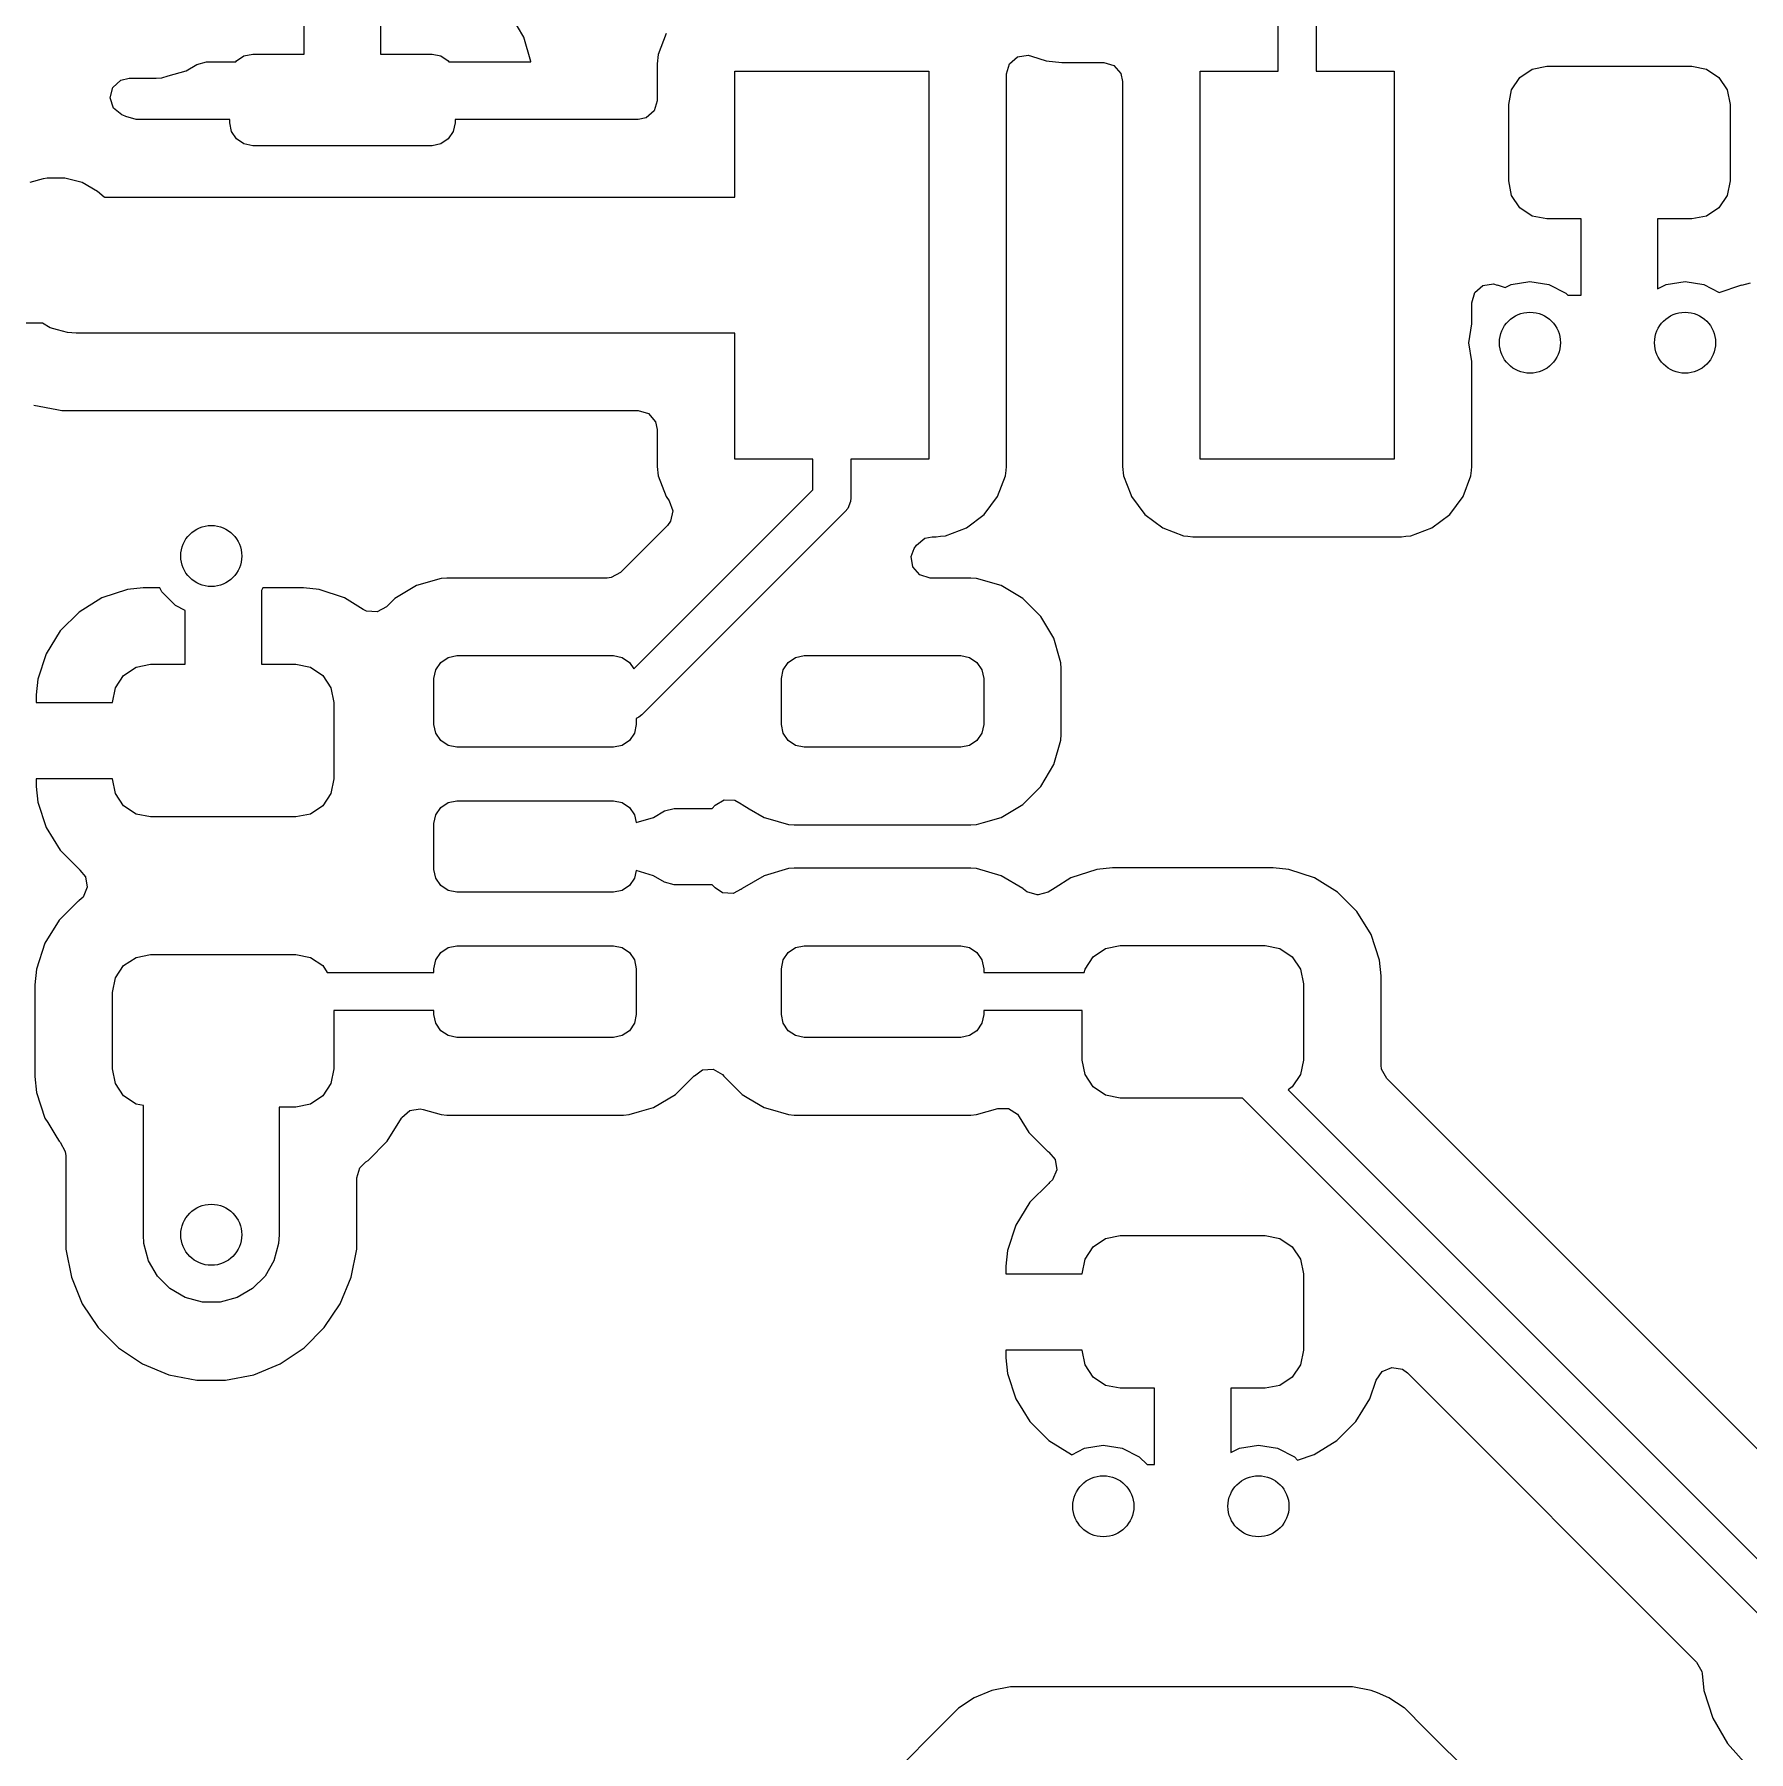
# Model space of a CAD drawing. Extents: x -2.18 to 1.8, y 0.44 to 2.81.
# Drawn here: x -1.0156 to -0.5736, y 1.2217 to 1.6645 of the extents above; entities that cross this region are included whole.
import ezdxf

# ---------------------------------------------------------------- set-up
doc = ezdxf.new("R2010")
doc.units = 0
doc.header["$MEASUREMENT"] = 0
doc.layers.add('BLACK', color=7, linetype='CONTINUOUS')

msp = doc.modelspace()

# ---------------------------------------------------------------- linework, layer by layer
at = {"layer": 'BLACK', "linetype": 'CONTINUOUS'}
for p, q in [((-0.94602, 1.65941), (-0.94602, 1.67909)), ((-0.92634, 1.67909), (-0.92634, 1.65941)), ((-0.69492, 1.655), (-0.69492, 1.675)), ((-0.88938, 1.66375), (-0.89267, 1.66931)), ((-0.68508, 1.67296), (-0.68508, 1.655)), ((-0.88757, 1.65754), (-0.88938, 1.66375)), ((-0.85275, 1.66469), (-0.85476, 1.6593)), ((-0.97649, 1.65511), (-0.9737, 1.65676)), ((-0.9737, 1.65676), (-0.97122, 1.65744)), ((-0.97122, 1.65744), (-0.96365, 1.65744)), ((-0.96365, 1.65744), (-0.96349, 1.65768)), ((-0.96349, 1.65768), (-0.96157, 1.65896)), ((-0.96157, 1.65896), (-0.95931, 1.65941)), ((-0.95931, 1.65941), (-0.94602, 1.65941)), ((-0.92634, 1.65941), (-0.91305, 1.65941)), ((-0.91305, 1.65941), (-0.91079, 1.65896)), ((-0.91079, 1.65896), (-0.90888, 1.65768)), ((-0.90888, 1.65768), (-0.90872, 1.65744)), ((-0.90872, 1.65744), (-0.88757, 1.65744)), ((-0.88757, 1.65744), (-0.88757, 1.65754)), ((-0.88757, 1.65744), (-0.88757, 1.65744)), ((-0.85476, 1.6593), (-0.85502, 1.65692)), ((-0.85502, 1.65692), (-0.85502, 1.6474)), ((-0.85476, 1.6593), (-0.85476, 1.6593)), ((-0.76498, 1.65428), (-0.76421, 1.65692)), ((-0.76421, 1.65692), (-0.76213, 1.65872)), ((-0.76213, 1.65872), (-0.7594, 1.65911)), ((-0.7594, 1.65911), (-0.75856, 1.65891)), ((-0.75856, 1.65891), (-0.75471, 1.65764)), ((-0.75471, 1.65764), (-0.75471, 1.65764)), ((-0.75471, 1.65764), (-0.75067, 1.65722)), ((-0.75067, 1.65722), (-0.7399, 1.65722)), ((-0.7399, 1.65722), (-0.73726, 1.65645)), ((-0.73726, 1.65645), (-0.73546, 1.65437)), ((-0.6294, 1.65553), (-0.62563, 1.65628)), ((-0.62563, 1.65628), (-0.58823, 1.65628)), ((-0.58823, 1.65628), (-0.58446, 1.65553)), ((-0.99536, 1.65078), (-0.99334, 1.65265)), ((-0.99334, 1.65265), (-0.99116, 1.65317)), ((-0.99116, 1.65317), (-0.98425, 1.65317)), ((-0.98425, 1.65317), (-0.98278, 1.65328)), ((-0.98425, 1.65317), (-0.98425, 1.65317)), ((-0.98278, 1.65328), (-0.98112, 1.65377)), ((-0.98278, 1.65328), (-0.98278, 1.65328)), ((-0.98278, 1.65328), (-0.98278, 1.65328)), ((-0.98112, 1.65377), (-0.97649, 1.65511)), ((-0.835, 1.6225), (-0.835, 1.655)), ((-0.835, 1.655), (-0.785, 1.655)), ((-0.785, 1.655), (-0.785, 1.555)), ((-0.76498, 1.55309), (-0.76498, 1.65428)), ((-0.73546, 1.65437), (-0.73502, 1.65234)), ((-0.73502, 1.65234), (-0.73502, 1.55308)), ((-0.715, 1.555), (-0.715, 1.655)), ((-0.715, 1.655), (-0.69492, 1.655)), ((-0.68508, 1.655), (-0.665, 1.655)), ((-0.665, 1.655), (-0.665, 1.555)), ((-0.63472, 1.6502), (-0.63259, 1.6534)), ((-0.63259, 1.6534), (-0.6294, 1.65553)), ((-0.58446, 1.65553), (-0.58127, 1.6534)), ((-0.58127, 1.6534), (-0.57914, 1.6502)), ((-0.99604, 1.64811), (-0.99536, 1.65078)), ((-0.99517, 1.6455), (-0.99604, 1.64811)), ((-0.85502, 1.6474), (-0.85579, 1.64476)), ((-0.63547, 1.64644), (-0.63472, 1.6502)), ((-0.57914, 1.6502), (-0.57839, 1.64644)), ((-0.99303, 1.64378), (-0.99517, 1.6455)), ((-0.99223, 1.64345), (-0.99303, 1.64378)), ((-0.99207, 1.64334), (-0.99223, 1.64345)), ((-0.99223, 1.64345), (-0.99223, 1.64345)), ((-0.992, 1.64329), (-0.99207, 1.64334)), ((-0.98936, 1.64252), (-0.992, 1.64329)), ((-0.85787, 1.64296), (-0.8599, 1.64252)), ((-0.85579, 1.64476), (-0.85787, 1.64296)), ((-0.63547, 1.62675), (-0.63547, 1.64644)), ((-0.57839, 1.64644), (-0.57839, 1.62675)), ((-0.96522, 1.64252), (-0.98936, 1.64252)), ((-0.96522, 1.64169), (-0.96522, 1.64252)), ((-0.96477, 1.63943), (-0.96522, 1.64169)), ((-0.96349, 1.63752), (-0.96477, 1.63943)), ((-0.9076, 1.63943), (-0.90888, 1.63752)), ((-0.90715, 1.64169), (-0.9076, 1.63943)), ((-0.8599, 1.64252), (-0.90715, 1.64252)), ((-0.90715, 1.64252), (-0.90715, 1.64169)), ((-0.96157, 1.63624), (-0.96349, 1.63752)), ((-0.95931, 1.63579), (-0.96157, 1.63624)), ((-0.91305, 1.63579), (-0.95931, 1.63579)), ((-0.91079, 1.63624), (-0.91305, 1.63579)), ((-0.90888, 1.63752), (-0.91079, 1.63624)), ((-1.0167, 1.62636), (-1.01322, 1.6273)), ((-1.01322, 1.6273), (-1.01228, 1.62755)), ((-1.01228, 1.62755), (-1.00772, 1.62755)), ((-1.00772, 1.62755), (-1.0033, 1.62636)), ((-1.0033, 1.62636), (-0.99935, 1.62408)), ((-0.63472, 1.62299), (-0.63547, 1.62675)), ((-0.57839, 1.62675), (-0.57914, 1.62299)), ((-0.99935, 1.62408), (-0.99935, 1.62408)), ((-0.99935, 1.62408), (-0.99763, 1.62257)), ((-0.99763, 1.62257), (-0.99755, 1.6225)), ((-0.99755, 1.6225), (-0.835, 1.6225)), ((-0.63259, 1.61979), (-0.63472, 1.62299)), ((-0.57914, 1.62299), (-0.58127, 1.61979)), ((-0.6294, 1.61766), (-0.63259, 1.61979)), ((-0.62563, 1.61691), (-0.6294, 1.61766)), ((-0.61677, 1.61691), (-0.62563, 1.61691)), ((-0.61677, 1.59722), (-0.61677, 1.61691)), ((-0.58823, 1.61691), (-0.59709, 1.61691)), ((-0.59709, 1.61691), (-0.59709, 1.59885)), ((-0.58446, 1.61766), (-0.58823, 1.61691)), ((-0.58127, 1.61979), (-0.58446, 1.61766)), ((-0.64421, 1.59795), (-0.64213, 1.59975)), ((-0.64213, 1.59975), (-0.6394, 1.60014)), ((-0.6394, 1.60014), (-0.63847, 1.59987)), ((-0.63847, 1.59987), (-0.63846, 1.5999)), ((-0.63846, 1.5999), (-0.63638, 1.59921)), ((-0.63638, 1.59921), (-0.63487, 1.59998)), ((-0.63487, 1.59998), (-0.63, 1.60075)), ((-0.63, 1.60075), (-0.62513, 1.59998)), ((-0.62513, 1.59998), (-0.62074, 1.59774)), ((-0.59709, 1.59885), (-0.59487, 1.59998)), ((-0.59487, 1.59998), (-0.59, 1.60075)), ((-0.59, 1.60075), (-0.58513, 1.59998)), ((-0.58513, 1.59998), (-0.5812, 1.59797)), ((-0.5812, 1.59797), (-0.57566, 1.59981)), ((-0.57566, 1.59981), (-0.57541, 1.59993)), ((-0.57541, 1.59993), (-0.57537, 1.59984)), ((-0.57537, 1.59984), (-0.57316, 1.60044)), ((-0.64498, 1.59531), (-0.64421, 1.59795)), ((-0.64498, 1.58985), (-0.64498, 1.59531)), ((-0.62074, 1.59774), (-0.62023, 1.59722)), ((-0.62023, 1.59722), (-0.61677, 1.59722)), ((-0.61677, 1.59722), (-0.61677, 1.59722)), ((-1.01352, 1.59), (-1.0725, 1.59)), ((-1.0115, 1.58883), (-1.01352, 1.59)), ((-0.64575, 1.585), (-0.64498, 1.58985)), ((-1.00963, 1.58833), (-1.0115, 1.58883)), ((-1.00709, 1.58765), (-1.00963, 1.58833)), ((-1.0048, 1.5875), (-1.00709, 1.58765)), ((-1.00709, 1.58765), (-1.00709, 1.58765)), ((-0.835, 1.5875), (-1.0048, 1.5875)), ((-0.835, 1.555), (-0.835, 1.5875)), ((-0.64498, 1.58015), (-0.64575, 1.585)), ((-0.64498, 1.55309), (-0.64498, 1.58015)), ((-1.01575, 1.56892), (-1.00979, 1.56774)), ((-1.00979, 1.56774), (-1.0085, 1.56748)), ((-1.0085, 1.56748), (-1.0085, 1.56748)), ((-1.0085, 1.56748), (-1.0085, 1.56748)), ((-1.0085, 1.56748), (-0.8599, 1.56748)), ((-0.8599, 1.56748), (-0.85726, 1.56671)), ((-0.85726, 1.56671), (-0.85546, 1.56463)), ((-0.85546, 1.56463), (-0.85502, 1.5626)), ((-0.85502, 1.5626), (-0.85502, 1.55308)), ((-0.81492, 1.555), (-0.835, 1.555)), ((-0.81492, 1.54704), (-0.81492, 1.555)), ((-0.785, 1.555), (-0.80508, 1.555)), ((-0.80508, 1.555), (-0.80508, 1.545)), ((-0.665, 1.555), (-0.715, 1.555)), ((-0.85502, 1.55308), (-0.85476, 1.5507)), ((-0.85476, 1.5507), (-0.85476, 1.5507)), ((-0.85476, 1.5507), (-0.85275, 1.54531)), ((-0.76725, 1.54531), (-0.76524, 1.5507)), ((-0.76524, 1.5507), (-0.76509, 1.55202)), ((-0.76509, 1.55202), (-0.76498, 1.55308)), ((-0.76498, 1.55308), (-0.76498, 1.55309)), ((-0.73502, 1.55308), (-0.73476, 1.5507)), ((-0.73476, 1.5507), (-0.73476, 1.5507)), ((-0.73476, 1.5507), (-0.73295, 1.54583)), ((-0.64725, 1.54531), (-0.64524, 1.5507)), ((-0.64524, 1.5507), (-0.64509, 1.55202)), ((-0.64509, 1.55202), (-0.64498, 1.55308)), ((-0.64498, 1.55308), (-0.64498, 1.55309)), ((-0.86104, 1.50092), (-0.81492, 1.54704)), ((-0.85275, 1.54531), (-0.85195, 1.54424)), ((-0.7707, 1.5407), (-0.76725, 1.54531)), ((-0.73295, 1.54583), (-0.73275, 1.54531)), ((-0.73275, 1.54531), (-0.7293, 1.5407)), ((-0.6507, 1.5407), (-0.64725, 1.54531)), ((-0.80652, 1.54152), (-0.85902, 1.48902)), ((-0.85195, 1.54424), (-0.85099, 1.54166)), ((-0.85099, 1.54166), (-0.85158, 1.53898)), ((-0.80591, 1.54227), (-0.80652, 1.54152)), ((-0.80517, 1.54404), (-0.80591, 1.54227)), ((-0.80508, 1.545), (-0.80517, 1.54404)), ((-0.80517, 1.54404), (-0.80517, 1.54404)), ((-0.85241, 1.53786), (-0.86451, 1.52576)), ((-0.85158, 1.53898), (-0.85241, 1.53786)), ((-0.7807, 1.53524), (-0.77531, 1.53725)), ((-0.77531, 1.53725), (-0.7707, 1.5407)), ((-0.7293, 1.5407), (-0.72469, 1.53725)), ((-0.72469, 1.53725), (-0.7193, 1.53524)), ((-0.6607, 1.53524), (-0.65531, 1.53725)), ((-0.65531, 1.53725), (-0.6507, 1.5407)), ((-0.78874, 1.53192), (-0.78815, 1.53281)), ((-0.78815, 1.53281), (-0.78604, 1.53457)), ((-0.78604, 1.53457), (-0.78409, 1.53498)), ((-0.78409, 1.53498), (-0.78309, 1.53498)), ((-0.78309, 1.53498), (-0.78308, 1.53498)), ((-0.78308, 1.53498), (-0.78202, 1.53509)), ((-0.78202, 1.53509), (-0.7807, 1.53524)), ((-0.7193, 1.53524), (-0.71823, 1.53512)), ((-0.71823, 1.53512), (-0.71692, 1.53498)), ((-0.71692, 1.53498), (-0.71691, 1.53498)), ((-0.71691, 1.53498), (-0.66309, 1.53498)), ((-0.66309, 1.53498), (-0.66308, 1.53498)), ((-0.66308, 1.53498), (-0.66202, 1.53509)), ((-0.66202, 1.53509), (-0.6607, 1.53524)), ((-0.78951, 1.52991), (-0.78874, 1.53192)), ((-0.78912, 1.52718), (-0.78951, 1.52991)), ((-0.91076, 1.52422), (-0.91705, 1.52239)), ((-0.90929, 1.52433), (-0.91076, 1.52422)), ((-0.91076, 1.52422), (-0.91076, 1.52422)), ((-0.86796, 1.52433), (-0.90929, 1.52433)), ((-0.86693, 1.52444), (-0.86796, 1.52433)), ((-0.86451, 1.52576), (-0.86693, 1.52444)), ((-0.78732, 1.52511), (-0.78912, 1.52718)), ((-0.78468, 1.52433), (-0.78732, 1.52511)), ((-0.77413, 1.52433), (-0.78468, 1.52433)), ((-0.77266, 1.52422), (-0.77413, 1.52433)), ((-0.77413, 1.52433), (-0.77413, 1.52433)), ((-0.76637, 1.52239), (-0.77266, 1.52422)), ((-0.77266, 1.52422), (-0.77266, 1.52422)), ((-0.99819, 1.51919), (-1.00407, 1.51556)), ((-0.99164, 1.52136), (-0.99819, 1.51919)), ((-0.99819, 1.51919), (-0.99819, 1.51919)), ((-0.9876, 1.52177), (-0.99164, 1.52136)), ((-0.98326, 1.52177), (-0.9876, 1.52177)), ((-0.9876, 1.52177), (-0.9876, 1.52177)), ((-0.98274, 1.52074), (-0.98326, 1.52177)), ((-0.97926, 1.51726), (-0.98274, 1.52074)), ((-0.95674, 1.52177), (-0.95709, 1.52108)), ((-0.95709, 1.52108), (-0.95709, 1.50209)), ((-0.94626, 1.52177), (-0.95674, 1.52177)), ((-0.94222, 1.52136), (-0.94626, 1.52177)), ((-0.93566, 1.51919), (-0.94222, 1.52136)), ((-0.94222, 1.52136), (-0.94222, 1.52136)), ((-0.93084, 1.51621), (-0.93566, 1.51919)), ((-0.93566, 1.51919), (-0.93566, 1.51919)), ((-0.92269, 1.51905), (-0.92483, 1.51692)), ((-0.91705, 1.52239), (-0.92269, 1.51905)), ((-0.92269, 1.51905), (-0.92269, 1.51905)), ((-0.91705, 1.52239), (-0.91705, 1.52239)), ((-0.76074, 1.51905), (-0.76637, 1.52239)), ((-0.76637, 1.52239), (-0.76637, 1.52239)), ((-0.7561, 1.51442), (-0.76074, 1.51905)), ((-0.76074, 1.51905), (-0.76074, 1.51905)), ((-1.00407, 1.51556), (-1.00895, 1.51068)), ((-0.97677, 1.51599), (-0.97926, 1.51726)), ((-0.97677, 1.50209), (-0.97677, 1.51599)), ((-0.92998, 1.51579), (-0.93084, 1.51621)), ((-0.92724, 1.5156), (-0.92998, 1.51579)), ((-0.92483, 1.51692), (-0.92724, 1.5156)), ((-0.75277, 1.50878), (-0.7561, 1.51442)), ((-0.7561, 1.51442), (-0.7561, 1.51442)), ((-0.7561, 1.51442), (-0.7561, 1.51442)), ((-1.00895, 1.51068), (-1.01257, 1.50481)), ((-0.75129, 1.50369), (-0.75277, 1.50878)), ((-0.75277, 1.50878), (-0.75277, 1.50878)), ((-1.01257, 1.50481), (-1.01474, 1.49826)), ((-1.01257, 1.50481), (-1.01257, 1.50481)), ((-0.99259, 1.4992), (-0.9894, 1.50134)), ((-0.9894, 1.50134), (-0.98563, 1.50209)), ((-0.98563, 1.50209), (-0.97677, 1.50209)), ((-0.95709, 1.50209), (-0.94823, 1.50209)), ((-0.94823, 1.50209), (-0.94446, 1.50134)), ((-0.94446, 1.50134), (-0.94127, 1.4992)), ((-0.91213, 1.50067), (-0.91085, 1.50258)), ((-0.91085, 1.50258), (-0.90893, 1.50386)), ((-0.90893, 1.50386), (-0.90667, 1.50431)), ((-0.90667, 1.50431), (-0.86632, 1.50431)), ((-0.86632, 1.50431), (-0.86406, 1.50386)), ((-0.86406, 1.50386), (-0.86214, 1.50258)), ((-0.86214, 1.50258), (-0.86104, 1.50092)), ((-0.82256, 1.50067), (-0.82128, 1.50258)), ((-0.82128, 1.50258), (-0.81937, 1.50386)), ((-0.81937, 1.50386), (-0.81711, 1.50431)), ((-0.81711, 1.50431), (-0.77675, 1.50431)), ((-0.77675, 1.50431), (-0.77449, 1.50386)), ((-0.77449, 1.50386), (-0.77258, 1.50258)), ((-0.77258, 1.50258), (-0.7713, 1.50067)), ((-0.75094, 1.50249), (-0.75129, 1.50369)), ((-0.75083, 1.50102), (-0.75094, 1.50249)), ((-0.75083, 1.48398), (-0.75083, 1.50102)), ((-1.01474, 1.49826), (-1.01516, 1.49421)), ((-1.01474, 1.49826), (-1.01474, 1.49826)), ((-0.99472, 1.49601), (-0.99259, 1.4992)), ((-0.94127, 1.4992), (-0.93914, 1.49601)), ((-0.91258, 1.49841), (-0.91213, 1.50067)), ((-0.91258, 1.48659), (-0.91258, 1.49841)), ((-0.82301, 1.49841), (-0.82256, 1.50067)), ((-0.82301, 1.48659), (-0.82301, 1.49841)), ((-0.7713, 1.50067), (-0.77085, 1.49841)), ((-0.77085, 1.49841), (-0.77085, 1.48659)), ((-1.01516, 1.49421), (-1.01516, 1.49224)), ((-1.01516, 1.49224), (-0.99547, 1.49224)), ((-0.99547, 1.49224), (-0.99472, 1.49601)), ((-0.93914, 1.49601), (-0.93839, 1.49224)), ((-0.93839, 1.49224), (-0.93839, 1.47256)), ((-0.85977, 1.48841), (-0.86041, 1.48814)), ((-0.86041, 1.48814), (-0.86041, 1.48659)), ((-0.85902, 1.48902), (-0.85977, 1.48841)), ((-0.85977, 1.48841), (-0.85977, 1.48841)), ((-0.91213, 1.48433), (-0.91258, 1.48659)), ((-0.91085, 1.48242), (-0.91213, 1.48433)), ((-0.86086, 1.48433), (-0.86214, 1.48242)), ((-0.86041, 1.48659), (-0.86086, 1.48433)), ((-0.82256, 1.48433), (-0.82301, 1.48659)), ((-0.82128, 1.48242), (-0.82256, 1.48433)), ((-0.7713, 1.48433), (-0.77258, 1.48242)), ((-0.77085, 1.48659), (-0.7713, 1.48433)), ((-0.75094, 1.48251), (-0.75083, 1.48398)), ((-0.90893, 1.48114), (-0.91085, 1.48242)), ((-0.90667, 1.48069), (-0.90893, 1.48114)), ((-0.86632, 1.48069), (-0.90667, 1.48069)), ((-0.86406, 1.48114), (-0.86632, 1.48069)), ((-0.86214, 1.48242), (-0.86406, 1.48114)), ((-0.81937, 1.48114), (-0.82128, 1.48242)), ((-0.81711, 1.48069), (-0.81937, 1.48114)), ((-0.77675, 1.48069), (-0.81711, 1.48069)), ((-0.77449, 1.48114), (-0.77675, 1.48069)), ((-0.77258, 1.48242), (-0.77449, 1.48114)), ((-0.75277, 1.47622), (-0.75094, 1.48251)), ((-0.7561, 1.47058), (-0.75277, 1.47622)), ((-0.99547, 1.47256), (-1.01516, 1.47256)), ((-1.01516, 1.47256), (-1.01516, 1.47059)), ((-1.01516, 1.47059), (-1.01474, 1.46655)), ((-0.99472, 1.46879), (-0.99547, 1.47256)), ((-0.93839, 1.47256), (-0.93914, 1.46879)), ((-0.76074, 1.46595), (-0.7561, 1.47058)), ((-1.01474, 1.46655), (-1.01257, 1.46)), ((-0.99259, 1.4656), (-0.99472, 1.46879)), ((-0.9894, 1.46347), (-0.99259, 1.4656)), ((-0.94127, 1.4656), (-0.94446, 1.46347)), ((-0.93914, 1.46879), (-0.94127, 1.4656)), ((-0.91085, 1.46518), (-0.90893, 1.46646)), ((-0.90893, 1.46646), (-0.90667, 1.46691)), ((-0.90667, 1.46691), (-0.86632, 1.46691)), ((-0.86632, 1.46691), (-0.86406, 1.46646)), ((-0.86406, 1.46646), (-0.86214, 1.46518)), ((-0.84083, 1.46494), (-0.84009, 1.46574)), ((-0.84009, 1.46574), (-0.83773, 1.46715)), ((-0.83773, 1.46715), (-0.83498, 1.46707)), ((-0.83498, 1.46707), (-0.8334, 1.46609)), ((-0.8334, 1.46609), (-0.83337, 1.46614)), ((-0.83337, 1.46614), (-0.83312, 1.46595)), ((-0.83312, 1.46595), (-0.83128, 1.46486)), ((-0.76637, 1.46261), (-0.76074, 1.46595)), ((-0.98563, 1.46272), (-0.9894, 1.46347)), ((-0.94823, 1.46272), (-0.98563, 1.46272)), ((-0.94446, 1.46347), (-0.94823, 1.46272)), ((-0.91258, 1.461), (-0.91213, 1.46326)), ((-0.91213, 1.46326), (-0.91085, 1.46518)), ((-0.86214, 1.46518), (-0.86086, 1.46326)), ((-0.86086, 1.46326), (-0.86047, 1.4613)), ((-0.86047, 1.4613), (-0.86044, 1.46131)), ((-0.86044, 1.46131), (-0.85594, 1.46261)), ((-0.85594, 1.46261), (-0.85315, 1.46426)), ((-0.85315, 1.46426), (-0.85067, 1.46494)), ((-0.85067, 1.46494), (-0.84083, 1.46494)), ((-0.83128, 1.46486), (-0.82748, 1.46261)), ((-0.82748, 1.46261), (-0.82648, 1.46232)), ((-0.82648, 1.46232), (-0.82119, 1.46078)), ((-0.77266, 1.46078), (-0.77087, 1.46131)), ((-0.77087, 1.46131), (-0.76637, 1.46261)), ((-1.01257, 1.46), (-1.01257, 1.46)), ((-1.01257, 1.46), (-1.00895, 1.45412)), ((-0.91258, 1.44919), (-0.91258, 1.461)), ((-0.82119, 1.46078), (-0.82119, 1.46078)), ((-0.82119, 1.46078), (-0.82119, 1.46078)), ((-0.82119, 1.46078), (-0.81972, 1.46067)), ((-0.81972, 1.46067), (-0.81972, 1.46067)), ((-0.81972, 1.46067), (-0.77413, 1.46067)), ((-0.77413, 1.46067), (-0.77266, 1.46078)), ((-0.77413, 1.46067), (-0.77413, 1.46067)), ((-0.77266, 1.46078), (-0.77266, 1.46078)), ((-0.77266, 1.46078), (-0.77266, 1.46078)), ((-1.00895, 1.45412), (-1.00407, 1.44924)), ((-1.00407, 1.44924), (-1.00385, 1.44906)), ((-1.00385, 1.44906), (-1.00391, 1.44898)), ((-1.00391, 1.44898), (-1.00241, 1.44731)), ((-0.91213, 1.44693), (-0.91258, 1.44919)), ((-0.86047, 1.4489), (-0.86086, 1.44693)), ((-0.85594, 1.44758), (-0.86047, 1.4489)), ((-0.82119, 1.44941), (-0.82748, 1.44758)), ((-0.81972, 1.44953), (-0.82119, 1.44941)), ((-0.82119, 1.44941), (-0.82119, 1.44941)), ((-0.77413, 1.44953), (-0.81972, 1.44953)), ((-0.81972, 1.44953), (-0.81972, 1.44953)), ((-0.77266, 1.44941), (-0.77413, 1.44953)), ((-0.77413, 1.44953), (-0.77413, 1.44953)), ((-0.76637, 1.44758), (-0.77266, 1.44941)), ((-0.77266, 1.44941), (-0.77266, 1.44941)), ((-0.74171, 1.44919), (-0.74834, 1.44699)), ((-0.73762, 1.44961), (-0.74171, 1.44919)), ((-0.69624, 1.44961), (-0.73762, 1.44961)), ((-0.73762, 1.44961), (-0.73762, 1.44961)), ((-0.69215, 1.44919), (-0.69624, 1.44961)), ((-0.68552, 1.44699), (-0.69215, 1.44919)), ((-1.00197, 1.44459), (-1.00306, 1.44207)), ((-1.00241, 1.44731), (-1.00197, 1.44459)), ((-0.91085, 1.44502), (-0.91213, 1.44693)), ((-0.90893, 1.44374), (-0.91085, 1.44502)), ((-0.90667, 1.44329), (-0.90893, 1.44374)), ((-0.86406, 1.44374), (-0.86632, 1.44329)), ((-0.86214, 1.44502), (-0.86406, 1.44374)), ((-0.86086, 1.44693), (-0.86214, 1.44502)), ((-0.85315, 1.44594), (-0.85594, 1.44758)), ((-0.85594, 1.44758), (-0.85594, 1.44758)), ((-0.85594, 1.44758), (-0.85594, 1.44758)), ((-0.85067, 1.44526), (-0.85315, 1.44594)), ((-0.84083, 1.44526), (-0.85067, 1.44526)), ((-0.84009, 1.44445), (-0.84083, 1.44526)), ((-0.83822, 1.44319), (-0.84009, 1.44445)), ((-0.83341, 1.44412), (-0.83547, 1.443)), ((-0.83337, 1.44406), (-0.83341, 1.44412)), ((-0.83312, 1.44425), (-0.83337, 1.44406)), ((-0.82748, 1.44758), (-0.83312, 1.44425)), ((-0.82748, 1.44758), (-0.82748, 1.44758)), ((-0.76074, 1.44425), (-0.76637, 1.44758)), ((-0.76637, 1.44758), (-0.76637, 1.44758)), ((-0.76055, 1.44407), (-0.76074, 1.44425)), ((-0.76074, 1.44425), (-0.76074, 1.44425)), ((-0.75974, 1.44341), (-0.76055, 1.44407)), ((-0.7524, 1.44449), (-0.75422, 1.44336)), ((-0.74834, 1.44699), (-0.7524, 1.44449)), ((-0.74834, 1.44699), (-0.74834, 1.44699)), ((-0.68414, 1.44614), (-0.68552, 1.44699)), ((-0.68552, 1.44699), (-0.68552, 1.44699)), ((-0.67958, 1.44333), (-0.68414, 1.44614)), ((-1.00428, 1.44102), (-1.00921, 1.43609)), ((-1.00425, 1.44104), (-1.00428, 1.44102)), ((-1.00428, 1.44102), (-1.00428, 1.44102)), ((-1.00419, 1.4411), (-1.00425, 1.44104)), ((-1.00405, 1.4412), (-1.00419, 1.4411)), ((-1.00306, 1.44207), (-1.00406, 1.44121)), ((-1.00406, 1.44121), (-1.00405, 1.4412)), ((-0.86632, 1.44329), (-0.90667, 1.44329)), ((-0.83547, 1.443), (-0.83822, 1.44319)), ((-0.7571, 1.44264), (-0.75974, 1.44341)), ((-0.75678, 1.44264), (-0.7571, 1.44264)), ((-0.75422, 1.44336), (-0.75678, 1.44264)), ((-0.67464, 1.43839), (-0.67958, 1.44333)), ((-1.00921, 1.43609), (-1.01288, 1.43015)), ((-0.67098, 1.43245), (-0.67464, 1.43839)), ((-0.66878, 1.42582), (-0.67098, 1.43245)), ((-1.01288, 1.43015), (-1.01507, 1.42352)), ((-1.01288, 1.43015), (-1.01288, 1.43015)), ((-0.99259, 1.4244), (-0.9894, 1.42653)), ((-0.9894, 1.42653), (-0.98563, 1.42728)), ((-0.98563, 1.42728), (-0.94823, 1.42728)), ((-0.94823, 1.42728), (-0.94446, 1.42653)), ((-0.94446, 1.42653), (-0.94127, 1.4244)), ((-0.91258, 1.4236), (-0.91213, 1.42586)), ((-0.91213, 1.42586), (-0.91085, 1.42778)), ((-0.91085, 1.42778), (-0.90893, 1.42906)), ((-0.90893, 1.42906), (-0.90667, 1.42951)), ((-0.90667, 1.42951), (-0.86632, 1.42951)), ((-0.86632, 1.42951), (-0.86406, 1.42906)), ((-0.86406, 1.42906), (-0.86214, 1.42778)), ((-0.86214, 1.42778), (-0.86086, 1.42586)), ((-0.86086, 1.42586), (-0.86041, 1.4236)), ((-0.82301, 1.4236), (-0.82256, 1.42586)), ((-0.82256, 1.42586), (-0.82128, 1.42778)), ((-0.82128, 1.42778), (-0.81937, 1.42906)), ((-0.81937, 1.42906), (-0.81711, 1.42951)), ((-0.81711, 1.42951), (-0.77675, 1.42951)), ((-0.77675, 1.42951), (-0.77449, 1.42906)), ((-0.77449, 1.42906), (-0.77258, 1.42778)), ((-0.77258, 1.42778), (-0.7713, 1.42586)), ((-0.7713, 1.42586), (-0.77085, 1.4236)), ((-0.74472, 1.42351), (-0.74259, 1.4267)), ((-0.74259, 1.4267), (-0.7394, 1.42884)), ((-0.7394, 1.42884), (-0.73563, 1.42959)), ((-0.73563, 1.42959), (-0.69823, 1.42959)), ((-0.69823, 1.42959), (-0.69446, 1.42884)), ((-0.69446, 1.42884), (-0.69127, 1.4267)), ((-0.69127, 1.4267), (-0.68914, 1.42351)), ((-0.66837, 1.42173), (-0.66878, 1.42582)), ((-1.01507, 1.42352), (-1.01549, 1.41943)), ((-0.99472, 1.42121), (-0.99259, 1.4244)), ((-0.94127, 1.4244), (-0.94008, 1.42262)), ((-0.94008, 1.42262), (-0.91258, 1.42262)), ((-0.91258, 1.42262), (-0.91258, 1.4236)), ((-0.86041, 1.4236), (-0.86041, 1.41179)), ((-0.82301, 1.41179), (-0.82301, 1.4236)), ((-0.77085, 1.4236), (-0.77085, 1.42262)), ((-0.77085, 1.42262), (-0.7449, 1.42262)), ((-0.7449, 1.42262), (-0.74472, 1.42351)), ((-0.68914, 1.42351), (-0.68839, 1.41974)), ((-0.66837, 1.39873), (-0.66837, 1.42173)), ((-1.01549, 1.41943), (-1.01549, 1.39577)), ((-0.99547, 1.41744), (-0.99472, 1.42121)), ((-0.99547, 1.39776), (-0.99547, 1.41744)), ((-0.68839, 1.41974), (-0.68839, 1.40006)), ((-0.91258, 1.41278), (-0.93839, 1.41278)), ((-0.93839, 1.41278), (-0.93839, 1.39776)), ((-0.91258, 1.41179), (-0.91258, 1.41278)), ((-0.74547, 1.41278), (-0.77085, 1.41278)), ((-0.77085, 1.41278), (-0.77085, 1.41179)), ((-0.74547, 1.40006), (-0.74547, 1.41278)), ((-0.91213, 1.40953), (-0.91258, 1.41179)), ((-0.91085, 1.40762), (-0.91213, 1.40953)), ((-0.86086, 1.40953), (-0.86214, 1.40762)), ((-0.86041, 1.41179), (-0.86086, 1.40953)), ((-0.82256, 1.40953), (-0.82301, 1.41179)), ((-0.82128, 1.40762), (-0.82256, 1.40953)), ((-0.7713, 1.40953), (-0.77258, 1.40762)), ((-0.77085, 1.41179), (-0.7713, 1.40953)), ((-0.90893, 1.40634), (-0.91085, 1.40762)), ((-0.90667, 1.40589), (-0.90893, 1.40634)), ((-0.86632, 1.40589), (-0.90667, 1.40589)), ((-0.86406, 1.40634), (-0.86632, 1.40589)), ((-0.86214, 1.40762), (-0.86406, 1.40634)), ((-0.81937, 1.40634), (-0.82128, 1.40762)), ((-0.81711, 1.40589), (-0.81937, 1.40634)), ((-0.77675, 1.40589), (-0.81711, 1.40589)), ((-0.77449, 1.40634), (-0.77675, 1.40589)), ((-0.77258, 1.40762), (-0.77449, 1.40634)), ((-0.74472, 1.39629), (-0.74547, 1.40006)), ((-0.68839, 1.40006), (-0.68914, 1.39629)), ((-1.01549, 1.39577), (-1.01549, 1.39577)), ((-1.01549, 1.39577), (-1.01507, 1.39168)), ((-0.99472, 1.39399), (-0.99547, 1.39776)), ((-0.93839, 1.39776), (-0.93914, 1.39399)), ((-0.8503, 1.39114), (-0.84567, 1.39578)), ((-0.84567, 1.39578), (-0.84557, 1.39591)), ((-0.84567, 1.39578), (-0.84567, 1.39578)), ((-0.84557, 1.39591), (-0.84546, 1.39598)), ((-0.84546, 1.39598), (-0.84545, 1.39599)), ((-0.84545, 1.39599), (-0.84334, 1.39752)), ((-0.84545, 1.39599), (-0.84545, 1.39599)), ((-0.84334, 1.39752), (-0.84059, 1.39767)), ((-0.84059, 1.39767), (-0.8382, 1.39631)), ((-0.8382, 1.39631), (-0.83786, 1.39591)), ((-0.83786, 1.39591), (-0.83775, 1.39578)), ((-0.83775, 1.39578), (-0.83312, 1.39114)), ((-0.74259, 1.3931), (-0.74472, 1.39629)), ((-0.68914, 1.39629), (-0.69127, 1.3931)), ((-0.66825, 1.39769), (-0.66837, 1.39873)), ((-0.66694, 1.39528), (-0.66825, 1.39769)), ((-0.55385, 1.2822), (-0.66694, 1.39528)), ((-1.01507, 1.39168), (-1.01288, 1.38505)), ((-0.99259, 1.3908), (-0.99472, 1.39399)), ((-0.9894, 1.38866), (-0.99259, 1.3908)), ((-0.94127, 1.3908), (-0.94446, 1.38866)), ((-0.93914, 1.39399), (-0.94127, 1.3908)), ((-0.85594, 1.38781), (-0.8503, 1.39114)), ((-0.83312, 1.39114), (-0.83312, 1.39114)), ((-0.83312, 1.39114), (-0.8314, 1.39012)), ((-0.7394, 1.39097), (-0.74259, 1.3931)), ((-0.73563, 1.39022), (-0.7394, 1.39097)), ((-0.69127, 1.3931), (-0.69235, 1.39238)), ((-0.69235, 1.39238), (-0.55823, 1.25826)), ((-0.9875, 1.38829), (-0.9894, 1.38866)), ((-0.9875, 1.355), (-0.9875, 1.38829)), ((-0.94823, 1.38791), (-0.9525, 1.38791)), ((-0.9525, 1.38791), (-0.9525, 1.355)), ((-0.94446, 1.38866), (-0.94823, 1.38791)), ((-0.92089, 1.3852), (-0.91884, 1.38704)), ((-0.91884, 1.38704), (-0.91613, 1.38748)), ((-0.91613, 1.38748), (-0.91537, 1.38732)), ((-0.91537, 1.38732), (-0.91076, 1.38598)), ((-0.91076, 1.38598), (-0.91076, 1.38598)), ((-0.91076, 1.38598), (-0.91076, 1.38598)), ((-0.91076, 1.38598), (-0.90929, 1.38587)), ((-0.8637, 1.38587), (-0.86223, 1.38598)), ((-0.86223, 1.38598), (-0.85959, 1.38675)), ((-0.86223, 1.38598), (-0.86223, 1.38598)), ((-0.86223, 1.38598), (-0.86223, 1.38598)), ((-0.85959, 1.38675), (-0.85594, 1.38781)), ((-0.8314, 1.39012), (-0.82748, 1.38781)), ((-0.82748, 1.38781), (-0.82591, 1.38735)), ((-0.82591, 1.38735), (-0.82119, 1.38598)), ((-0.82119, 1.38598), (-0.82119, 1.38598)), ((-0.82119, 1.38598), (-0.82119, 1.38598)), ((-0.82119, 1.38598), (-0.81972, 1.38587)), ((-0.77413, 1.38587), (-0.77266, 1.38598)), ((-0.77266, 1.38598), (-0.76722, 1.38756)), ((-0.77266, 1.38598), (-0.77266, 1.38598)), ((-0.77266, 1.38598), (-0.77266, 1.38598)), ((-0.76722, 1.38756), (-0.76446, 1.38756)), ((-0.76446, 1.38756), (-0.76215, 1.38606)), ((-0.76215, 1.38606), (-0.7617, 1.38544)), ((-0.70411, 1.39022), (-0.73563, 1.39022)), ((-0.56456, 1.25068), (-0.70411, 1.39022)), ((-1.01288, 1.38505), (-1.01288, 1.38505)), ((-1.01288, 1.38505), (-1.01218, 1.38392)), ((-1.01218, 1.38392), (-1.00983, 1.38011)), ((-0.92464, 1.37911), (-0.92098, 1.38505)), ((-0.92098, 1.38505), (-0.92089, 1.3852)), ((-0.92098, 1.38505), (-0.92098, 1.38505)), ((-0.90929, 1.38587), (-0.90929, 1.38587)), ((-0.90929, 1.38587), (-0.8637, 1.38587)), ((-0.8637, 1.38587), (-0.8637, 1.38587)), ((-0.81972, 1.38587), (-0.81972, 1.38587)), ((-0.81972, 1.38587), (-0.77413, 1.38587)), ((-0.77413, 1.38587), (-0.77413, 1.38587)), ((-0.7617, 1.38544), (-0.75921, 1.38141)), ((-1.00983, 1.38011), (-1.00921, 1.37911)), ((-1.00921, 1.37911), (-1.00895, 1.37884)), ((-1.00895, 1.37884), (-1.00763, 1.37643)), ((-0.92958, 1.37417), (-0.92464, 1.37911)), ((-0.75921, 1.38141), (-0.75428, 1.37648)), ((-1.00763, 1.37643), (-1.00752, 1.37539)), ((-1.00752, 1.37539), (-1.00752, 1.3513)), ((-0.93171, 1.3723), (-0.93016, 1.37381)), ((-0.93016, 1.37381), (-0.92958, 1.37417)), ((-0.75428, 1.37648), (-0.75425, 1.37646)), ((-0.75425, 1.37646), (-0.75424, 1.37644)), ((-0.75424, 1.37644), (-0.75405, 1.3763)), ((-0.75405, 1.3763), (-0.75408, 1.37627)), ((-0.75408, 1.37627), (-0.75241, 1.37441)), ((-0.75241, 1.37441), (-0.75197, 1.3717)), ((-0.93248, 1.36966), (-0.93171, 1.3723)), ((-0.93248, 1.3513), (-0.93248, 1.36966)), ((-0.75407, 1.36826), (-0.75895, 1.36338)), ((-0.75385, 1.36844), (-0.75407, 1.36826)), ((-0.75307, 1.36918), (-0.75387, 1.36847)), ((-0.75387, 1.36847), (-0.75385, 1.36844)), ((-0.75197, 1.3717), (-0.75307, 1.36918)), ((-0.75895, 1.36338), (-0.76257, 1.3575)), ((-0.98735, 1.35272), (-0.9875, 1.355)), ((-0.9525, 1.355), (-0.95265, 1.35272)), ((-0.76257, 1.3575), (-0.76474, 1.35095)), ((-0.76257, 1.3575), (-0.76257, 1.3575)), ((-1.00752, 1.3513), (-1.00608, 1.34406)), ((-0.98617, 1.3483), (-0.98735, 1.35272)), ((-0.95265, 1.35272), (-0.95383, 1.3483)), ((-0.93392, 1.34406), (-0.93248, 1.3513)), ((-0.76474, 1.35095), (-0.76516, 1.34691)), ((-0.76474, 1.35095), (-0.76474, 1.35095)), ((-0.74472, 1.34871), (-0.74259, 1.3519)), ((-0.74259, 1.3519), (-0.7394, 1.35403)), ((-0.7394, 1.35403), (-0.73563, 1.35478)), ((-0.73563, 1.35478), (-0.69823, 1.35478)), ((-0.69823, 1.35478), (-0.69446, 1.35403)), ((-0.69446, 1.35403), (-0.69127, 1.3519)), ((-0.69127, 1.3519), (-0.68914, 1.34871)), ((-0.98388, 1.34435), (-0.98617, 1.3483)), ((-0.95383, 1.3483), (-0.95612, 1.34435)), ((-0.76516, 1.34691), (-0.76516, 1.34494)), ((-0.74547, 1.34494), (-0.74472, 1.34871)), ((-0.68914, 1.34871), (-0.68839, 1.34494)), ((-1.00608, 1.34406), (-1.00608, 1.34406)), ((-1.00608, 1.34406), (-1.00325, 1.33723)), ((-0.98065, 1.34112), (-0.98388, 1.34435)), ((-0.95612, 1.34435), (-0.95935, 1.34112)), ((-0.93675, 1.33723), (-0.93392, 1.34406)), ((-0.76516, 1.34494), (-0.74547, 1.34494)), ((-0.68839, 1.34494), (-0.68839, 1.32526)), ((-1.00325, 1.33723), (-1.00325, 1.33723)), ((-1.00325, 1.33723), (-0.99914, 1.33108)), ((-0.9767, 1.33883), (-0.98065, 1.34112)), ((-0.97228, 1.33765), (-0.9767, 1.33883)), ((-0.96772, 1.33765), (-0.97228, 1.33765)), ((-0.9633, 1.33883), (-0.96772, 1.33765)), ((-0.95935, 1.34112), (-0.9633, 1.33883)), ((-0.94086, 1.33108), (-0.93675, 1.33723)), ((-0.99914, 1.33108), (-0.99914, 1.33108)), ((-0.99914, 1.33108), (-0.99392, 1.32586)), ((-0.94608, 1.32586), (-0.94086, 1.33108)), ((-0.99392, 1.32586), (-0.99392, 1.32586)), ((-0.99392, 1.32586), (-0.98777, 1.32175)), ((-0.94993, 1.32329), (-0.94608, 1.32586)), ((-0.74547, 1.32526), (-0.76516, 1.32526)), ((-0.76516, 1.32526), (-0.76516, 1.32329)), ((-0.74472, 1.32149), (-0.74547, 1.32526)), ((-0.68839, 1.32526), (-0.68914, 1.32149)), ((-0.98777, 1.32175), (-0.98777, 1.32175)), ((-0.98777, 1.32175), (-0.98777, 1.32175)), ((-0.98777, 1.32175), (-0.98777, 1.32175)), ((-0.98777, 1.32175), (-0.98094, 1.31892)), ((-0.95906, 1.31892), (-0.95223, 1.32175)), ((-0.95223, 1.32175), (-0.94993, 1.32329)), ((-0.76516, 1.32329), (-0.76474, 1.31924)), ((-0.74259, 1.3183), (-0.74472, 1.32149)), ((-0.68914, 1.32149), (-0.69127, 1.3183)), ((-0.66969, 1.31749), (-0.66813, 1.31975)), ((-0.66813, 1.31975), (-0.66559, 1.32081)), ((-0.66559, 1.32081), (-0.66288, 1.32032)), ((-0.66288, 1.32032), (-0.66161, 1.31941)), ((-0.98094, 1.31892), (-0.98094, 1.31892)), ((-0.98094, 1.31892), (-0.97375, 1.31749)), ((-0.97375, 1.31749), (-0.9737, 1.31748)), ((-0.9737, 1.31748), (-0.9737, 1.31748)), ((-0.9737, 1.31748), (-0.9737, 1.31748)), ((-0.9737, 1.31748), (-0.9663, 1.31748)), ((-0.9663, 1.31748), (-0.95906, 1.31892)), ((-0.9663, 1.31748), (-0.9663, 1.31748)), ((-0.76474, 1.31924), (-0.76257, 1.31269)), ((-0.7394, 1.31616), (-0.74259, 1.3183)), ((-0.73563, 1.31541), (-0.7394, 1.31616)), ((-0.72677, 1.31541), (-0.73563, 1.31541)), ((-0.72677, 1.29573), (-0.72677, 1.31541)), ((-0.69823, 1.31541), (-0.70709, 1.31541)), ((-0.70709, 1.31541), (-0.70709, 1.29885)), ((-0.69446, 1.31616), (-0.69823, 1.31541)), ((-0.69127, 1.3183), (-0.69446, 1.31616)), ((-0.67129, 1.31269), (-0.66969, 1.31749)), ((-0.66161, 1.31941), (-0.58704, 1.24484)), ((-0.76257, 1.31269), (-0.76257, 1.31269)), ((-0.76257, 1.31269), (-0.75895, 1.30682)), ((-0.67491, 1.30682), (-0.67129, 1.31269)), ((-0.67129, 1.31269), (-0.67129, 1.31269)), ((-0.75895, 1.30682), (-0.75407, 1.30194)), ((-0.67979, 1.30194), (-0.67491, 1.30682)), ((-0.75407, 1.30194), (-0.74819, 1.29831)), ((-0.68566, 1.29831), (-0.67979, 1.30194)), ((-0.74819, 1.29831), (-0.74819, 1.29831)), ((-0.74819, 1.29831), (-0.74816, 1.2983)), ((-0.74816, 1.2983), (-0.74487, 1.29998)), ((-0.74487, 1.29998), (-0.74, 1.30075)), ((-0.74, 1.30075), (-0.73513, 1.29998)), ((-0.73513, 1.29998), (-0.73074, 1.29774)), ((-0.73074, 1.29774), (-0.72873, 1.29573)), ((-0.70709, 1.29885), (-0.70487, 1.29998)), ((-0.70487, 1.29998), (-0.7, 1.30075)), ((-0.7, 1.30075), (-0.69513, 1.29998)), ((-0.69513, 1.29998), (-0.69074, 1.29774)), ((-0.69074, 1.29774), (-0.68991, 1.29691)), ((-0.68991, 1.29691), (-0.68566, 1.29831)), ((-0.68566, 1.29831), (-0.68566, 1.29831)), ((-0.72873, 1.29573), (-0.72677, 1.29573)), ((-0.72677, 1.29573), (-0.72677, 1.29573)), ((-0.58704, 1.24484), (-0.58572, 1.24243)), ((-0.58572, 1.24243), (-0.58564, 1.2419)), ((-0.58564, 1.2419), (-0.58518, 1.23752)), ((-0.77327, 1.23565), (-0.77736, 1.23292)), ((-0.76873, 1.23753), (-0.77327, 1.23565)), ((-0.77327, 1.23565), (-0.77327, 1.23565)), ((-0.76391, 1.23848), (-0.76873, 1.23753)), ((-0.76873, 1.23753), (-0.76873, 1.23753)), ((-0.759, 1.23848), (-0.76391, 1.23848)), ((-0.76391, 1.23848), (-0.76391, 1.23848)), ((-0.67572, 1.23848), (-0.759, 1.23848)), ((-0.6709, 1.23753), (-0.67572, 1.23848)), ((-0.67572, 1.23848), (-0.67572, 1.23848)), ((-0.6693, 1.23686), (-0.6709, 1.23753)), ((-0.6709, 1.23753), (-0.6709, 1.23753)), ((-0.6709, 1.23753), (-0.6709, 1.23753)), ((-0.6709, 1.23753), (-0.6709, 1.23753)), ((-0.66636, 1.23565), (-0.6693, 1.23686)), ((-0.66244, 1.23302), (-0.66636, 1.23565)), ((-0.58518, 1.23752), (-0.58518, 1.23752)), ((-0.58518, 1.23752), (-0.58518, 1.23752)), ((-0.58518, 1.23752), (-0.58286, 1.23037)), ((-0.77736, 1.23292), (-0.80654, 1.20374)), ((-0.77736, 1.23292), (-0.77736, 1.23292)), ((-0.66228, 1.23292), (-0.66244, 1.23302)), ((-0.65709, 1.22772), (-0.66228, 1.23292)), ((-0.6444, 1.21504), (-0.65709, 1.22772)), ((-0.58286, 1.23037), (-0.58286, 1.23037)), ((-0.58286, 1.23037), (-0.5791, 1.22386)), ((-0.5791, 1.22386), (-0.57407, 1.21827))]:
    msp.add_line(p, q, dxfattribs=at)
at = {"layer": 'BLACK'}
for centre in [(-0.63, 1.585), (-0.59, 1.585), (-0.97, 1.53), (-0.97, 1.355), (-0.74, 1.285), (-0.7, 1.285)]:
    msp.add_circle(centre, 0.00787, dxfattribs=at)

doc.saveas('drawing.dxf')
